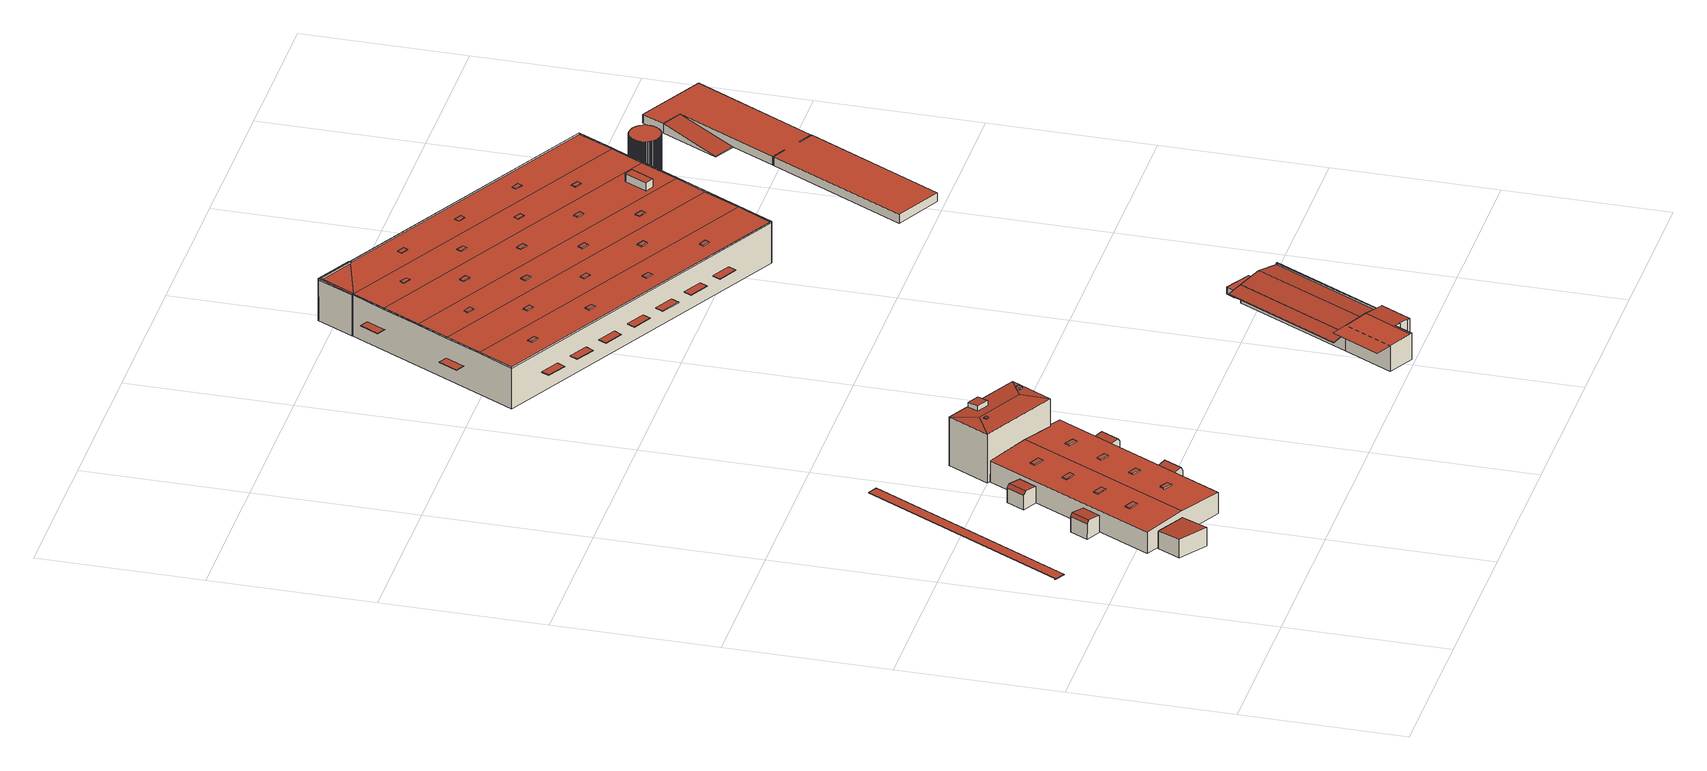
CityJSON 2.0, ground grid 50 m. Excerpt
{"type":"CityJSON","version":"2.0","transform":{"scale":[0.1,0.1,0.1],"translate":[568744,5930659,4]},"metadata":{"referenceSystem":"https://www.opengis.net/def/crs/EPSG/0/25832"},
"CityObjects":{
"building1":{"type":"Building","attributes":{"Grundfläche 2D":"227.833507","Grundhöhe NN":"10.459"},"geometry":[{"type":"Solid","lod":"3","boundaries":[[[[0,1,2,3,4,5]],[[2,1,6,7]],[[3,2,7,8]],[[4,3,8,9]],[[5,4,9,10]],[[0,5,10,11]],[[1,0,11,6]],[[10,9,8,7,6,11]]]],"semantics":{"surfaces":[{"type":"RoofSurface"},{"type":"WallSurface"},{"type":"GroundSurface"}],"values":[[0,1,1,1,1,1,1,2]]}}]},
"building2":{"type":"Building","attributes":{"Grundfläche 2D":"88.145294","Grundhöhe NN":"5.048"},"geometry":[{"type":"Solid","lod":"3","boundaries":[[[[12,13,14,15,16]],[[16,15,17,18]],[[12,16,18,19]],[[13,12,19,20]],[[15,14,13,20,17]],[[18,17,20,19]]]],"semantics":{"surfaces":[{"type":"RoofSurface"},{"type":"WallSurface"},{"type":"GroundSurface"}],"values":[[0,1,1,1,1,2]]}}]},
"building3":{"type":"Building","attributes":{"Grundfläche 2D":"32.456600","Grundhöhe NN":"5.085"},"geometry":[{"type":"Solid","lod":"3","boundaries":[[[[21,22,23,24]],[[25,22,21,26]],[[24,23,27,28]],[[26,21,24,28,29]],[[25,26,29,30]],[[27,23,22,25,30]],[[29,28,27,30]]]],"semantics":{"surfaces":[{"type":"RoofSurface"},{"type":"WallSurface"},{"type":"GroundSurface"}],"values":[[0,0,1,1,1,1,2]]}}]},
"building4":{"type":"Building","attributes":{"Grundfläche 2D":"32.051175","Grundhöhe NN":"5.166"},"geometry":[{"type":"Solid","lod":"3","boundaries":[[[[31,32,33,34]],[[35,32,31,36]],[[34,33,37,38]],[[36,31,34,38,39]],[[35,36,39,40]],[[37,33,32,35,40]],[[39,38,37,40]]]],"semantics":{"surfaces":[{"type":"RoofSurface"},{"type":"WallSurface"},{"type":"GroundSurface"}],"values":[[0,0,1,1,1,1,2]]}}]},
"building5":{"type":"Building","attributes":{"Grundfläche 2D":"1784.062534","Grundhöhe NN":"5.344"},"children":["building5-1","building5-2","building5-3","building5-4","building5-5","building5-6","building5-7","building5-8"],"geometry":[{"type":"Solid","lod":"3","boundaries":[[[[41,42,43,44]],[[43,45,46,47,48,44]],[[42,41,49,50]],[[45,43,42,50,51]],[[46,45,51,52]],[[47,46,52,53]],[[48,47,53,54]],[[49,41,44,48,54]],[[53,52,51,50,49,54]]]],"semantics":{"surfaces":[{"type":"RoofSurface"},{"type":"WallSurface"},{"type":"GroundSurface"}],"values":[[0,0,1,1,1,1,1,1,2]]}}]},
"building5-1":{"type":"BuildingInstallation","parents":["building5"],"geometry":[{"type":"MultiSurface","lod":"3","boundaries":[[[55,56,57,58]],[[58,57,59,60]],[[55,58,60,61]],[[56,55,61,62]],[[57,56,62,59]]],"semantics":{"surfaces":[{"type":"RoofSurface"},{"type":"WallSurface"}],"values":[0,1,1,1,1]}}]},
"building5-2":{"type":"BuildingInstallation","parents":["building5"],"geometry":[{"type":"MultiSurface","lod":"3","boundaries":[[[63,64,65,66]],[[66,65,67,68]],[[63,66,68,69]],[[64,63,69,70]],[[65,64,70,67]]],"semantics":{"surfaces":[{"type":"RoofSurface"},{"type":"WallSurface"}],"values":[0,1,1,1,1]}}]},
"building5-3":{"type":"BuildingInstallation","parents":["building5"],"geometry":[{"type":"MultiSurface","lod":"3","boundaries":[[[71,72,73,74]],[[74,73,75,76]],[[76,77,71,74]],[[72,71,77,78]],[[78,75,73,72]]],"semantics":{"surfaces":[{"type":"RoofSurface"},{"type":"WallSurface"}],"values":[0,1,1,1,1]}}]},
"building5-4":{"type":"BuildingInstallation","parents":["building5"],"geometry":[{"type":"MultiSurface","lod":"3","boundaries":[[[79,80,81,82]],[[82,81,83,84]],[[79,82,84,85]],[[80,79,85,86]],[[81,80,86,83]]],"semantics":{"surfaces":[{"type":"RoofSurface"},{"type":"WallSurface"}],"values":[0,1,1,1,1]}}]},
"building5-5":{"type":"BuildingInstallation","parents":["building5"],"geometry":[{"type":"MultiSurface","lod":"3","boundaries":[[[87,88,89,90]],[[90,89,91,92]],[[92,93,87,90]],[[88,87,93,94]],[[94,91,89,88]]],"semantics":{"surfaces":[{"type":"RoofSurface"},{"type":"WallSurface"}],"values":[0,1,1,1,1]}}]},
"building5-6":{"type":"BuildingInstallation","parents":["building5"],"geometry":[{"type":"MultiSurface","lod":"3","boundaries":[[[95,96,97,98]],[[98,97,99,100]],[[95,98,100,101]],[[96,95,101,102]],[[97,96,102,99]]],"semantics":{"surfaces":[{"type":"RoofSurface"},{"type":"WallSurface"}],"values":[0,1,1,1,1]}}]},
"building5-7":{"type":"BuildingInstallation","parents":["building5"],"geometry":[{"type":"MultiSurface","lod":"3","boundaries":[[[103,104,105,106]],[[106,105,107,108]],[[103,106,108,109]],[[104,103,109,110]],[[105,104,110,107]]],"semantics":{"surfaces":[{"type":"RoofSurface"},{"type":"WallSurface"}],"values":[0,1,1,1,1]}}]},
"building5-8":{"type":"BuildingInstallation","parents":["building5"],"geometry":[{"type":"MultiSurface","lod":"3","boundaries":[[[111,112,113,114]],[[115,116,112,111,117]],[[116,118,113,112]],[[119,114,113,118,120]],[[119,117,111,114]]],"semantics":{"surfaces":[{"type":"RoofSurface"},{"type":"WallSurface"}],"values":[0,1,1,1,1]}}]},
"building6":{"type":"Building","attributes":{"Grundfläche 2D":"31.800641","Grundhöhe NN":"5.202"},"geometry":[{"type":"Solid","lod":"3","boundaries":[[[[121,122,123,124]],[[125,121,124,126]],[[126,124,123,127,128]],[[125,126,128,129]],[[122,121,125,129,130]],[[123,122,130,127]],[[128,127,130,129]]]],"semantics":{"surfaces":[{"type":"RoofSurface"},{"type":"WallSurface"},{"type":"GroundSurface"}],"values":[[0,0,1,1,1,1,2]]}}]},
"building7":{"type":"Building","attributes":{"Grundfläche 2D":"32.387886","Grundhöhe NN":"5.121"},"geometry":[{"type":"Solid","lod":"3","boundaries":[[[[131,132,133,134]],[[135,131,134,136]],[[136,134,133,137,138]],[[135,136,138,139]],[[132,131,135,139,140]],[[133,132,140,137]],[[138,137,140,139]]]],"semantics":{"surfaces":[{"type":"RoofSurface"},{"type":"WallSurface"},{"type":"GroundSurface"}],"values":[[0,0,1,1,1,1,2]]}}]},
"building8":{"type":"Building","attributes":{"Grundfläche 2D":"383.014755","Grundhöhe NN":"5.464"},"children":["building8-1","building8-2"],"geometry":[{"type":"Solid","lod":"3","boundaries":[[[[141,142,143,144]],[[145,146,147]],[[148,146,145,149]],[[150,148,149,151,152]],[[146,148,150,152,151,147],[153,154,155,156]],[[155,154,144,143]],[[141,144,154,153]],[[153,156,142,141]],[[143,142,156,155]],[[145,147,157,158]],[[149,145,158,159]],[[151,149,159,160]],[[147,151,160,157]],[[159,158,157,160]]]],"semantics":{"surfaces":[{"type":"RoofSurface"},{"type":"WallSurface"},{"type":"GroundSurface"}],"values":[[0,0,0,0,0,1,1,1,1,1,1,1,1,2]]}}]},
"building8-1":{"type":"BuildingInstallation","parents":["building8"],"geometry":[{"type":"MultiSurface","lod":"3","boundaries":[[[161,162,163,164]],[[165,166,162,161]],[[166,167,163,162]],[[168,164,163,167,152]],[[165,161,164,168,150]]],"semantics":{"surfaces":[{"type":"RoofSurface"},{"type":"WallSurface"}],"values":[0,1,1,1,1]}}]},
"building8-2":{"type":"BuildingInstallation","parents":["building8"],"geometry":[{"type":"MultiSurface","lod":"3","boundaries":[[[169,170,171,172]],[[172,171,173,174]],[[169,172,174,175]],[[170,169,175,176]],[[171,170,176,173]]],"semantics":{"surfaces":[{"type":"RoofSurface"},{"type":"WallSurface"}],"values":[0,1,1,1,1]}}]},
"building9":{"type":"Building","attributes":{"Grundfläche 2D":"819.054049","Grundhöhe NN":"5.329"},"children":["building9-1"],"geometry":[{"type":"Solid","lod":"3","boundaries":[[[[177,178,179,180,181,182]],[[177,183,184,178]],[[185,186,187,188,189,190,191,192,193,194,195]],[[189,188,196,197,198,199]],[[188,187,186,200,180,179,178,184,196]],[[196,184,201,202,199]],[[190,189,199,202,203]],[[191,190,203,204]],[[192,191,204,205]],[[194,193,206,207]],[[185,195,208,209]],[[193,192,205,206]],[[195,194,207,208]],[[186,185,209,210,180,200]],[[183,177,182,181,211,212,213]],[[184,183,213,201]],[[181,180,210,211]],[[208,207,206,205,204,203,202,201,213,212,211,210,209]],[[199,198,197,196]]]],"semantics":{"surfaces":[{"type":"RoofSurface"},{"type":"WallSurface"},{"type":"GroundSurface"}],"values":[[0,0,0,0,1,1,1,1,1,1,1,1,1,1,1,1,1,2,0]]}}]},
"building9-1":{"type":"BuildingInstallation","parents":["building9"],"geometry":[{"type":"MultiSurface","lod":"3","boundaries":[[[200,214,215,216]],[[216,215,182,179]],[[200,216,179,180]],[[214,200,180,181]],[[215,214,181,182]]],"semantics":{"surfaces":[{"type":"RoofSurface"},{"type":"WallSurface"}],"values":[0,1,1,1,1]}}]},
"building10":{"type":"Building","attributes":{"Grundfläche 2D":"203.934207","Grundhöhe NN":"10.239"},"geometry":[{"type":"Solid","lod":"3","boundaries":[[[[183,217,218,184]],[[219,220,184,218]],[[220,221,183,184]],[[221,222,217,183]],[[222,219,218,217]],[[222,221,220,219]]]],"semantics":{"surfaces":[{"type":"RoofSurface"},{"type":"WallSurface"},{"type":"GroundSurface"}],"values":[[0,1,1,1,1,2]]}}]},
"building11":{"type":"Building","attributes":{"Grundfläche 2D":"27.670546","Grundhöhe NN":"5.496"},"geometry":[{"type":"Solid","lod":"3","boundaries":[[[[223,224,225,226]],[[227,228,226,225]],[[228,229,223,226]],[[229,230,224,223]],[[230,227,225,224]],[[230,229,228,227]]]],"semantics":{"surfaces":[{"type":"RoofSurface"},{"type":"WallSurface"},{"type":"GroundSurface"}],"values":[[0,1,1,1,1,2]]}}]},
"building12":{"type":"Building","attributes":{"Grundfläche 2D":"7973.754765","Grundhöhe NN":"4.632"},"children":["building12-1","building12-2","building12-3","building12-4","building12-5","building12-6","building12-7","building12-8","building12-9","building12-10","building12-11","building12-12","building12-13","building12-14","building12-15","building12-16","building12-17","building12-18","building12-19","building12-20","building12-21","building12-22","building12-23","building12-24","building12-25","building12-26","building12-27","building12-28","building12-29","building12-30","building12-31"],"geometry":[{"type":"Solid","lod":"3","boundaries":[[[[231,232,233,234,235,236,237,238,239,240,241,242,243,244,245,246,247,248,249,250,251,252,253]],[[251,239,238,252]],[[254,255,256,257]],[[258,259,260,261,262,263,264]],[[260,265,266,261]],[[265,267,268,266],[269,270,271,272]],[[273,274,268,267,275]],[[273,275,276,277,278]],[[278,279,280]],[[278,280,273]],[[281,282,258,264,283]],[[284,285,241,240,239,286,287,288,289,290]],[[285,291,242,241]],[[291,292,243,242]],[[292,293,244,243]],[[293,294,245,244]],[[294,295,246,245]],[[295,296,247,246]],[[296,297,248,247]],[[248,297,298,299,249]],[[299,300,250,249]],[[301,251,250,300,302,303,304,305]],[[274,253,268]],[[263,266,253,252,264]],[[253,266,268]],[[252,283,264]],[[263,262,266]],[[262,261,266]],[[231,253,274,273]],[[273,280,279,233,232,231]],[[234,233,279,278]],[[278,277,235,234]],[[236,235,277,276]],[[265,260,237,236,276,275]],[[275,267,265]],[[260,259,237]],[[282,238,237]],[[282,237,258]],[[282,281,238]],[[237,259,258]],[[301,286,239,251]],[[281,283,252,238]],[[257,256,271,270]],[[254,257,270,269]],[[255,254,269,272]],[[256,255,272,271]],[[306,307,285,284,290,289,288,287,286,308]],[[291,285,307,309]],[[292,291,309,310]],[[293,292,310,311]],[[294,293,311,312]],[[295,294,312,313]],[[296,295,313,314]],[[297,296,314,315]],[[299,298,297,315,316]],[[300,299,316,317]],[[301,305,304,303,302,300,317,318]],[[286,301,318,308]],[[314,313,312,311,310,309,307,306,308,318,317,316,315]]]],"semantics":{"surfaces":[{"type":"RoofSurface"},{"type":"WallSurface"},{"type":"GroundSurface"}],"values":[[0,0,0,0,0,0,0,0,0,0,0,1,1,1,1,1,1,1,1,1,1,1,1,1,1,1,1,1,1,1,1,1,1,1,1,1,1,1,1,1,1,1,1,1,1,1,1,1,1,1,1,1,1,1,1,1,1,1,2]]}}]},
"building12-1":{"type":"BuildingInstallation","parents":["building12"],"geometry":[{"type":"MultiSurface","lod":"3","boundaries":[[[319,320,321,322]],[[322,321,323,324]],[[319,322,324,325]],[[320,319,325,326]],[[321,320,326,323]]],"semantics":{"surfaces":[{"type":"RoofSurface"},{"type":"WallSurface"}],"values":[0,1,1,1,1]}}]},
"building12-2":{"type":"BuildingInstallation","parents":["building12"],"geometry":[{"type":"MultiSurface","lod":"3","boundaries":[[[327,328,329,330]],[[330,329,331,332]],[[327,330,332,333]],[[328,327,333,334]],[[329,328,334,331]]],"semantics":{"surfaces":[{"type":"RoofSurface"},{"type":"WallSurface"}],"values":[0,1,1,1,1]}}]},
"building12-3":{"type":"BuildingInstallation","parents":["building12"],"geometry":[{"type":"MultiSurface","lod":"3","boundaries":[[[335,336,337,338]],[[338,337,339,340]],[[335,338,340,341]],[[336,335,341,342]],[[337,336,342,339]]],"semantics":{"surfaces":[{"type":"RoofSurface"},{"type":"WallSurface"}],"values":[0,1,1,1,1]}}]},
"building12-4":{"type":"BuildingInstallation","parents":["building12"],"geometry":[{"type":"MultiSurface","lod":"3","boundaries":[[[343,344,345,346]],[[346,345,347,348]],[[343,346,348,349]],[[344,343,349,350]],[[345,344,350,347]]],"semantics":{"surfaces":[{"type":"RoofSurface"},{"type":"WallSurface"}],"values":[0,1,1,1,1]}}]},
"building12-5":{"type":"BuildingInstallation","parents":["building12"],"geometry":[{"type":"MultiSurface","lod":"3","boundaries":[[[351,352,353,354]],[[355,356,354,353]],[[351,354,356,357]],[[352,351,357,358]],[[358,355,353,352]]],"semantics":{"surfaces":[{"type":"RoofSurface"},{"type":"WallSurface"}],"values":[0,1,1,1,1]}}]},
"building12-6":{"type":"BuildingInstallation","parents":["building12"],"geometry":[{"type":"MultiSurface","lod":"3","boundaries":[[[359,360,361,362]],[[362,361,363,364]],[[359,362,364,365]],[[360,359,365,366]],[[361,360,366,363]]],"semantics":{"surfaces":[{"type":"RoofSurface"},{"type":"WallSurface"}],"values":[0,1,1,1,1]}}]},
"building12-7":{"type":"BuildingInstallation","parents":["building12"],"geometry":[{"type":"MultiSurface","lod":"3","boundaries":[[[367,368,369,370]],[[371,372,370,369]],[[367,370,372,373]],[[373,374,368,367]],[[369,368,374,371]]],"semantics":{"surfaces":[{"type":"RoofSurface"},{"type":"WallSurface"}],"values":[0,1,1,1,1]}}]},
"building12-8":{"type":"BuildingInstallation","parents":["building12"],"geometry":[{"type":"MultiSurface","lod":"3","boundaries":[[[375,376,377,378]],[[378,377,379,380]],[[375,378,380,381]],[[376,375,381,382]],[[377,376,382,379]]],"semantics":{"surfaces":[{"type":"RoofSurface"},{"type":"WallSurface"}],"values":[0,1,1,1,1]}}]},
"building12-9":{"type":"BuildingInstallation","parents":["building12"],"geometry":[{"type":"MultiSurface","lod":"3","boundaries":[[[383,384,385,386]],[[387,388,386,385]],[[383,386,388,389]],[[384,383,389,390]],[[385,384,390,387]]],"semantics":{"surfaces":[{"type":"RoofSurface"},{"type":"WallSurface"}],"values":[0,1,1,1,1]}}]},
"building12-10":{"type":"BuildingInstallation","parents":["building12"],"geometry":[{"type":"MultiSurface","lod":"3","boundaries":[[[391,392,393,394]],[[394,393,395,396]],[[391,394,396,397]],[[392,391,397,398]],[[393,392,398,395]]],"semantics":{"surfaces":[{"type":"RoofSurface"},{"type":"WallSurface"}],"values":[0,1,1,1,1]}}]},
"building12-11":{"type":"BuildingInstallation","parents":["building12"],"geometry":[{"type":"MultiSurface","lod":"3","boundaries":[[[399,400,401,402]],[[402,401,403,404]],[[399,402,404,405]],[[400,399,405,406]],[[401,400,406,403]]],"semantics":{"surfaces":[{"type":"RoofSurface"},{"type":"WallSurface"}],"values":[0,1,1,1,1]}}]},
"building12-12":{"type":"BuildingInstallation","parents":["building12"],"geometry":[{"type":"MultiSurface","lod":"3","boundaries":[[[407,408,409,410]],[[410,409,411,412]],[[407,410,412,413]],[[408,407,413,414]],[[409,408,414,411]]],"semantics":{"surfaces":[{"type":"RoofSurface"},{"type":"WallSurface"}],"values":[0,1,1,1,1]}}]},
"building12-13":{"type":"BuildingInstallation","parents":["building12"],"geometry":[{"type":"MultiSurface","lod":"3","boundaries":[[[415,416,417,418]],[[418,417,419,420]],[[415,418,420,421]],[[416,415,421,422]],[[417,416,422,419]]],"semantics":{"surfaces":[{"type":"RoofSurface"},{"type":"WallSurface"}],"values":[0,1,1,1,1]}}]},
"building12-14":{"type":"BuildingInstallation","parents":["building12"],"geometry":[{"type":"MultiSurface","lod":"3","boundaries":[[[423,424,425,426]],[[426,425,427,428]],[[423,426,428,429]],[[424,423,429,430]],[[425,424,430,427]]],"semantics":{"surfaces":[{"type":"RoofSurface"},{"type":"WallSurface"}],"values":[0,1,1,1,1]}}]},
"building12-15":{"type":"BuildingInstallation","parents":["building12"],"geometry":[{"type":"MultiSurface","lod":"3","boundaries":[[[431,432,433,434]],[[434,433,435,436]],[[431,434,436,437]],[[432,431,437,438]],[[433,432,438,435]]],"semantics":{"surfaces":[{"type":"RoofSurface"},{"type":"WallSurface"}],"values":[0,1,1,1,1]}}]},
"building12-16":{"type":"BuildingInstallation","parents":["building12"],"geometry":[{"type":"MultiSurface","lod":"3","boundaries":[[[439,440,441,442]],[[442,441,443,444]],[[444,445,439,442]],[[445,446,440,439]],[[441,440,446,443]]],"semantics":{"surfaces":[{"type":"RoofSurface"},{"type":"WallSurface"}],"values":[0,1,1,1,1]}}]},
"building12-17":{"type":"BuildingInstallation","parents":["building12"],"geometry":[{"type":"MultiSurface","lod":"3","boundaries":[[[447,448,449,450]],[[450,449,451,452]],[[447,450,452,453]],[[448,447,453,454]],[[449,448,454,451]]],"semantics":{"surfaces":[{"type":"RoofSurface"},{"type":"WallSurface"}],"values":[0,1,1,1,1]}}]},
"building12-18":{"type":"BuildingInstallation","parents":["building12"],"geometry":[{"type":"MultiSurface","lod":"3","boundaries":[[[455,456,457,458]],[[458,457,459,460]],[[455,458,460,461]],[[456,455,461,462]],[[457,456,462,459]]],"semantics":{"surfaces":[{"type":"RoofSurface"},{"type":"WallSurface"}],"values":[0,1,1,1,1]}}]},
"building12-19":{"type":"BuildingInstallation","parents":["building12"],"geometry":[{"type":"MultiSurface","lod":"3","boundaries":[[[463,464,465,466]],[[466,465,467,468]],[[463,466,468,469]],[[464,463,469,470]],[[465,464,470,467]]],"semantics":{"surfaces":[{"type":"RoofSurface"},{"type":"WallSurface"}],"values":[0,1,1,1,1]}}]},
"building12-20":{"type":"BuildingInstallation","parents":["building12"],"geometry":[{"type":"MultiSurface","lod":"3","boundaries":[[[471,472,473,474]],[[474,473,475,476]],[[471,474,476,477]],[[472,471,477,478]],[[473,472,478,475]]],"semantics":{"surfaces":[{"type":"RoofSurface"},{"type":"WallSurface"}],"values":[0,1,1,1,1]}}]},
"building12-21":{"type":"BuildingInstallation","parents":["building12"],"geometry":[{"type":"MultiSurface","lod":"3","boundaries":[[[479,480,481,482]],[[482,481,483,484]],[[479,482,484,485]],[[480,479,485,486]],[[481,480,486,483]]],"semantics":{"surfaces":[{"type":"RoofSurface"},{"type":"WallSurface"}],"values":[0,1,1,1,1]}}]},
"building12-22":{"type":"BuildingInstallation","parents":["building12"],"geometry":[{"type":"MultiSurface","lod":"3","boundaries":[[[487,488,489,490]],[[491,492,490,489]],[[492,493,487,490]],[[493,494,488,487]],[[494,491,489,488]],[[494,493,492,491]]],"semantics":{"surfaces":[{"type":"RoofSurface"},{"type":"WallSurface"},{"type":"OuterCeilingSurface"}],"values":[0,1,1,1,1,2]}}]},
"building12-23":{"type":"BuildingInstallation","parents":["building12"],"geometry":[{"type":"MultiSurface","lod":"3","boundaries":[[[495,496,497,498]],[[495,498,499,500]],[[496,495,500,501]],[[497,496,501,502]],[[497,502,499,498]],[[501,500,499,502]]],"semantics":{"surfaces":[{"type":"RoofSurface"},{"type":"WallSurface"},{"type":"OuterCeilingSurface"}],"values":[0,1,1,1,1,2]}}]},
"building12-24":{"type":"BuildingInstallation","parents":["building12"],"geometry":[{"type":"MultiSurface","lod":"3","boundaries":[[[503,504,505,506]],[[506,505,507,508]],[[503,506,508,509]],[[504,503,509,510]],[[504,510,507,505]],[[507,510,509,508]]],"semantics":{"surfaces":[{"type":"RoofSurface"},{"type":"WallSurface"},{"type":"OuterCeilingSurface"}],"values":[0,1,1,1,1,2]}}]},
"building12-25":{"type":"BuildingInstallation","parents":["building12"],"geometry":[{"type":"MultiSurface","lod":"3","boundaries":[[[511,512,513,514]],[[515,516,514,513]],[[516,517,511,514]],[[517,518,512,511]],[[518,515,513,512]],[[518,517,516,515]]],"semantics":{"surfaces":[{"type":"RoofSurface"},{"type":"WallSurface"},{"type":"OuterCeilingSurface"}],"values":[0,1,1,1,1,2]}}]},
"building12-26":{"type":"BuildingInstallation","parents":["building12"],"geometry":[{"type":"MultiSurface","lod":"3","boundaries":[[[519,520,521,522]],[[523,524,521,520]],[[524,525,522,521]],[[525,526,519,522]],[[526,523,520,519]],[[523,526,525,524]]],"semantics":{"surfaces":[{"type":"RoofSurface"},{"type":"WallSurface"},{"type":"OuterCeilingSurface"}],"values":[0,1,1,1,1,2]}}]},
"building12-27":{"type":"BuildingInstallation","parents":["building12"],"geometry":[{"type":"MultiSurface","lod":"3","boundaries":[[[527,528,529,530]],[[531,532,530,529]],[[532,533,527,530]],[[533,534,528,527]],[[534,531,529,528]],[[534,533,532,531]]],"semantics":{"surfaces":[{"type":"RoofSurface"},{"type":"WallSurface"},{"type":"OuterCeilingSurface"}],"values":[0,1,1,1,1,2]}}]},
"building12-28":{"type":"BuildingInstallation","parents":["building12"],"geometry":[{"type":"MultiSurface","lod":"3","boundaries":[[[535,536,537,538]],[[538,537,539,540]],[[535,538,540,541]],[[536,535,541,542]],[[537,536,542,539]],[[542,541,540,539]]],"semantics":{"surfaces":[{"type":"RoofSurface"},{"type":"WallSurface"},{"type":"OuterCeilingSurface"}],"values":[0,1,1,1,1,2]}}]},
"building12-29":{"type":"BuildingInstallation","parents":["building12"],"geometry":[{"type":"MultiSurface","lod":"3","boundaries":[[[543,544,545,546]],[[545,547,548,546]],[[543,546,548,549]],[[544,543,549,550]],[[545,544,550,547]],[[548,547,550,549]]],"semantics":{"surfaces":[{"type":"RoofSurface"},{"type":"WallSurface"},{"type":"OuterCeilingSurface"}],"values":[0,1,1,1,1,2]}}]},
"building12-30":{"type":"BuildingInstallation","parents":["building12"],"geometry":[{"type":"MultiSurface","lod":"3","boundaries":[[[551,552,553,554]],[[555,556,554,553]],[[556,557,551,554]],[[557,558,552,551]],[[558,555,553,552]],[[558,557,556,555]]],"semantics":{"surfaces":[{"type":"RoofSurface"},{"type":"WallSurface"},{"type":"OuterCeilingSurface"}],"values":[0,1,1,1,1,2]}}]},
"building12-31":{"type":"BuildingInstallation","parents":["building12"],"geometry":[{"type":"MultiSurface","lod":"3","boundaries":[[[559,560,561,562]],[[559,563,564,560]],[[561,560,564,565]],[[562,561,565,566]],[[559,562,566,563]],[[564,563,566,565]]],"semantics":{"surfaces":[{"type":"RoofSurface"},{"type":"WallSurface"},{"type":"OuterCeilingSurface"}],"values":[0,1,1,1,1,2]}}]},
"building13":{"type":"Building","attributes":{"Grundfläche 2D":"20.726667","Grundhöhe NN":"4.975"},"geometry":[{"type":"Solid","lod":"3","boundaries":[[[[567,568,569,570]],[[571,572,570,569]],[[572,573,567,570]],[[573,574,568,567]],[[574,571,569,568]],[[574,573,572,571]]]],"semantics":{"surfaces":[{"type":"RoofSurface"},{"type":"WallSurface"},{"type":"GroundSurface"}],"values":[[0,1,1,1,1,2]]}}]},
"building14":{"type":"Building","attributes":{"Grundfläche 2D":"57.538680","Grundhöhe NN":"4.730"},"children":["building14-1"],"geometry":[{"type":"Solid","lod":"3","boundaries":[[[[575,576,577,578,579,580,581]],[[582,583,580,579]],[[583,584,581,580]],[[584,585,575,581]],[[577,586,587,582,579,578]],[[585,588,576,575]],[[588,586,577,576]],[[587,586,588,585,584,583,582]]]],"semantics":{"surfaces":[{"type":"RoofSurface"},{"type":"WallSurface"},{"type":"GroundSurface"}],"values":[[0,1,1,1,1,1,1,2]]}}]},
"building14-1":{"type":"BuildingInstallation","parents":["building14"],"geometry":[{"type":"MultiSurface","lod":"3","boundaries":[[[589,590,591,592,593,594,595,596,597]],[[579,580,593,592]],[[580,581,594,593]],[[581,575,595,594]],[[575,576,596,595]],[[576,577,597,596]],[[577,598,589,597]],[[590,589,598,599]],[[599,578,591,590]],[[578,579,592,591]]],"semantics":{"surfaces":[{"type":"RoofSurface"},{"type":"WallSurface"}],"values":[0,1,1,1,1,1,1,1,1,1]}}]},
"building15":{"type":"Building","attributes":{"Grundfläche 2D":"68.141009","Grundhöhe NN":"5.464"},"geometry":[{"type":"Solid","lod":"3","boundaries":[[[[600,601,602,603,604,605,606,607,608,609,610,611,612,613,614,615,616,617,618,619,620,621,622,623,624,625,626,627,628,629,630,631,632,633,634,635,636,637,638,639,640,641,642,643,644,645,646,647,648,649,650,651,652,653,654,655,656,657,658,659,660,661,662,663,664,665,666,667,668,669,670,671,672,673,674,675,676,677,678,679,680,681,682,683,684,685,686,687,688,689,690,691,692,693,694,695,696,697,698,699]],[[700,701,605,604]],[[701,702,606,605]],[[703,700,604,603]],[[704,705,695,694]],[[705,706,696,695]],[[706,707,697,696]],[[707,708,698,697]],[[708,709,699,698]],[[709,710,600,699]],[[710,711,601,600]],[[711,712,602,601]],[[712,703,603,602]],[[702,713,607,606]],[[713,714,608,607]],[[714,715,609,608]],[[715,716,610,609]],[[716,717,611,610]],[[717,718,612,611]],[[718,719,613,612]],[[719,720,614,613]],[[720,721,615,614]],[[721,722,616,615]],[[722,723,617,616]],[[723,724,618,617]],[[724,725,619,618]],[[725,726,620,619]],[[726,727,621,620]],[[727,728,622,621]],[[728,729,623,622]],[[729,730,624,623]],[[730,731,625,624]],[[731,732,626,625]],[[732,733,627,626]],[[733,734,628,627]],[[734,735,629,628]],[[735,736,630,629]],[[736,737,631,630]],[[737,738,632,631]],[[738,739,633,632]],[[739,740,634,633]],[[740,741,635,634]],[[741,742,636,635]],[[742,743,637,636]],[[743,744,638,637]],[[744,745,639,638]],[[745,746,640,639]],[[746,747,641,640]],[[747,748,642,641]],[[748,749,643,642]],[[749,750,644,643]],[[750,751,645,644]],[[751,752,646,645]],[[752,753,647,646]],[[753,754,648,647]],[[754,755,649,648]],[[755,756,650,649]],[[756,757,651,650]],[[757,758,652,651]],[[758,759,653,652]],[[759,760,654,653]],[[760,761,655,654]],[[761,762,656,655]],[[762,763,657,656]],[[763,764,658,657]],[[764,765,659,658]],[[765,766,660,659]],[[766,767,661,660]],[[767,768,662,661]],[[768,769,663,662]],[[769,770,664,663]],[[770,771,665,664]],[[771,772,666,665]],[[772,773,667,666]],[[773,774,668,667]],[[774,775,669,668]],[[775,776,670,669]],[[776,777,671,670]],[[777,778,672,671]],[[778,779,673,672]],[[779,780,674,673]],[[780,781,675,674]],[[781,782,676,675]],[[782,783,677,676]],[[783,784,678,677]],[[784,785,679,678]],[[785,786,680,679]],[[786,787,681,680]],[[787,788,682,681]],[[788,789,683,682]],[[789,790,684,683]],[[790,791,685,684]],[[791,792,686,685]],[[792,793,687,686]],[[793,794,688,687]],[[794,795,689,688]],[[795,796,690,689]],[[796,797,691,690]],[[797,798,692,691]],[[798,799,693,692]],[[799,704,694,693]],[[707,706,705,704,799,798,797,796,795,794,793,792,791,790,789,788,787,786,785,784,783,782,781,780,779,778,777,776,775,774,773,772,771,770,769,768,767,766,765,764,763,762,761,760,759,758,757,756,755,754,753,752,751,750,749,748,747,746,745,744,743,742,741,740,739,738,737,736,735,734,733,732,731,730,729,728,727,726,725,724,723,722,721,720,719,718,717,716,715,714,713,702,701,700,703,712,711,710,709,708]]]],"semantics":{"surfaces":[{"type":"RoofSurface"},{"type":"WallSurface"},{"type":"GroundSurface"}],"values":[[0,1,1,1,1,1,1,1,1,1,1,1,1,1,1,1,1,1,1,1,1,1,1,1,1,1,1,1,1,1,1,1,1,1,1,1,1,1,1,1,1,1,1,1,1,1,1,1,1,1,1,1,1,1,1,1,1,1,1,1,1,1,1,1,1,1,1,1,1,1,1,1,1,1,1,1,1,1,1,1,1,1,1,1,1,1,1,1,1,1,1,1,1,1,1,1,1,1,1,1,1,2]]}}]},
"building16":{"type":"Building","attributes":{"Grundfläche 2D":"1511.973880","Grundhöhe NN":"5.464"},"geometry":[{"type":"Solid","lod":"3","boundaries":[[[[800,801,802,803,804,805,806,807,808,809,810,811,812,813]],[[806,805,814,815]],[[807,806,815,816]],[[808,807,816,817]],[[809,808,817,818]],[[810,809,818,819]],[[811,810,819,820]],[[812,811,820,821]],[[813,812,821,822]],[[800,813,822,823]],[[801,800,823,824]],[[802,801,824,825]],[[803,802,825,826]],[[804,803,826,827]],[[805,804,827,814]],[[816,815,814,827,826,825,824,823,822,821,820,819,818,817]]]],"semantics":{"surfaces":[{"type":"RoofSurface"},{"type":"WallSurface"},{"type":"GroundSurface"}],"values":[[0,1,1,1,1,1,1,1,1,1,1,1,1,1,1,2]]}}]},
"building17":{"type":"Building","attributes":{"Grundfläche 2D":"144.551460","Grundhöhe NN":"5.429"},"geometry":[{"type":"Solid","lod":"3","boundaries":[[[[828,813,812,829]],[[830,831,829,812]],[[831,832,828,829]],[[832,833,813,828]],[[833,830,812,813]],[[833,832,831,830]]]],"semantics":{"surfaces":[{"type":"RoofSurface"},{"type":"WallSurface"},{"type":"GroundSurface"}],"values":[[0,1,1,1,1,2]]}}]}
},
"vertices":[
[366,1271,67],[338,1286,67],[7,658,67],[4,659,67],[3,657,67],[34,640,67],[338,1286,65],[7,658,65],[4,659,65],[3,657,65],[34,640,65],[366,1271,65],
[381,314,70],[424,396,66],[422,397,66],[334,443,66],[296,372,70],[334,443,10],[296,372,10],[381,314,10],[424,396,10],
[365,701,72],[336,646,72],[376,625,67],[405,680,67],[330,649,62],[358,704,62],[376,625,11],[405,680,11],[358,704,11],[330,649,11],
[477,913,71],[448,858,71],[487,838,66],[516,893,66],[441,862,60],[470,917,60],[487,838,12],[516,893,12],[470,917,12],[441,862,12],
[568,992,82],[292,465,82],[422,397,88],[698,924,88],[557,326,82],[836,858,82],[795,880,84],[792,874,84],[568,992,13],[292,465,13],[557,326,13],[836,858,13],[795,880,13],[792,874,13],
[403,544,88],[430,529,89],[438,544,89],[410,558,88],[438,544,86],[410,558,84],[403,544,84],[430,529,86],
[514,756,88],[542,742,89],[549,756,89],[522,771,88],[549,756,86],[522,771,85],[514,756,85],[542,742,86],
[732,794,88],[705,809,89],[698,795,89],[725,781,88],[698,795,85],[725,781,84],[732,794,84],[705,809,85],
[569,862,88],[597,847,89],[605,862,89],[577,877,88],[605,862,86],[577,877,85],[569,862,85],[597,847,86],
[677,688,88],[650,702,89],[642,689,89],[670,674,88],[642,689,85],[670,674,84],[677,688,84],[650,702,85],
[621,582,88],[594,596,89],[587,582,89],[614,568,88],[587,582,85],[614,568,84],[621,582,84],[594,596,85],
[566,476,88],[539,490,89],[531,477,89],[558,462,88],[531,477,85],[558,462,84],[566,476,84],[539,490,85],
[494,650,89],[466,664,88],[458,650,88],[486,635,89],[485,654,85],[466,664,84],[494,650,86],[458,650,84],[486,635,86],[481,638,86],
[708,520,73],[669,540,64],[641,485,64],[680,465,73],[715,517,61],[686,462,61],[641,485,12],[686,462,12],[715,517,12],[669,540,12],
[821,732,71],[781,753,66],[752,698,66],[792,677,71],[827,729,62],[798,674,62],[752,698,11],[798,674,11],[827,729,11],[781,753,11],
[708,1035,192],[725,1068,190],[689,1087,190],[672,1054,192],[556,998,174],[634,1040,179],[623,1125,174],[785,961,179],[792,874,174],[819,980,177],[859,1001,174],[822,981,177],[708,1035,177],[672,1054,177],[689,1087,174],[725,1068,174],[623,1125,15],[556,998,15],[792,874,15],[859,1001,15],
[814,968,182],[823,964,182],[830,977,182],[820,982,182],[814,968,177],[823,964,176],[830,977,176],[820,982,177],
[643,1023,181],[634,1027,181],[629,1018,181],[638,1014,181],[629,1018,178],[638,1014,178],[643,1023,178],[634,1027,178],
[1770,519,86],[1585,166,86],[1650,131,73],[1652,131,73],[1838,483,73],[1836,484,73],[1704,554,73],[1518,201,73],[1602,36,96],[1652,131,96],[1650,131,96],[1593,162,100],[1513,13,100],[1519,10,100],[1547,64,100],[1565,54,98],[1567,58,98],[1596,43,96],[1594,40,96],[1518,201,97],[1471,226,95],[1392,77,95],[1439,52,97],[1652,131,79],[1518,201,13],[1439,52,13],[1519,10,13],[1547,64,13],[1565,54,13],[1567,58,13],[1596,43,13],[1594,40,13],[1602,36,13],[1652,131,13],[1838,483,13],[1836,484,13],[1704,554,13],
[1838,483,79],[1836,484,79],[1650,131,79],
[1659,578,64],[1473,225,64],[1473,225,62],[1518,201,71],[1704,554,71],[1659,578,62],
[1816,560,38],[1738,603,38],[1723,576,38],[1801,533,38],[1723,576,15],[1801,533,15],[1816,560,15],[1738,603,15],
[921,2933,143],[921,2934,143],[978,3042,143],[1087,2985,143],[1088,2987,143],[1940,2538,143],[1713,2107,143],[1600,1893,143],[1601,1892,143],[1840,2346,143],[1841,2348,143],[1882,2426,143],[1882,2427,143],[1941,2539,143],[1089,2988,143],[1090,2990,143],[1089,2990,143],[976,3050,143],[916,2936,143],[918,2935,143],[636,2400,143],[637,2401,143],[919,2934,143],[1742,2334,167],[1717,2347,167],[1680,2277,167],[1705,2264,167],[1658,2003,141],[1713,2107,139],[1717,2115,139],[754,2622,139],[727,2570,140],[725,2566,140],[695,2510,141],[1767,2210,141],[804,2717,141],[1829,2327,139],[866,2835,139],[1742,2334,140],[1705,2264,141],[1680,2277,141],[1717,2347,140],[921,2933,141],[919,2934,141],[1881,2427,141],[1940,2538,139],[1088,2987,139],[1087,2985,139],[978,3042,139],[921,2934,141],[1600,1893,139],[1658,2002,141],[637,2401,139],[1840,2346,140],[1841,2348,140],[1601,1892,139],[1659,2002,141],[1718,2114,139],[1768,2210,141],[1830,2327,139],[1882,2426,141],[1882,2427,141],[1941,2539,139],[1089,2988,139],[1090,2990,139],[1089,2990,139],[976,3050,139],[973,3045,139],[916,2936,141],[918,2935,141],[636,2400,139],[865,2835,139],[803,2718,141],[753,2623,139],[694,2510,141],[1840,2346,6],[1841,2348,6],[1601,1892,6],[1882,2426,6],[1882,2427,6],[1941,2539,6],[1089,2988,6],[1090,2990,6],[1089,2990,6],[976,3050,6],[916,2936,6],[918,2935,6],[636,2400,6],
[1680,2477,142],[1658,2489,142],[1651,2475,142],[1673,2464,142],[1651,2475,140],[1673,2464,140],[1680,2477,140],[1658,2489,140],
[1307,2541,143],[1285,2552,143],[1278,2539,143],[1300,2527,143],[1278,2539,140],[1300,2527,140],[1307,2541,140],[1285,2552,140],
[1095,2653,143],[1073,2664,143],[1066,2651,143],[1088,2639,143],[1066,2651,140],[1088,2639,140],[1095,2653,140],[1073,2664,140],
[982,2438,143],[960,2450,143],[953,2437,143],[975,2425,143],[953,2437,140],[975,2425,140],[982,2438,140],[960,2450,140],
[1468,2589,142],[1446,2601,142],[1439,2587,142],[1461,2576,142],[1439,2587,140],[1461,2576,140],[1468,2589,140],[1446,2601,140],
[1204,2860,142],[1182,2872,142],[1175,2858,142],[1197,2847,142],[1175,2858,140],[1197,2847,140],[1204,2860,140],[1182,2872,140],
[1044,2812,142],[1022,2824,142],[1014,2811,142],[1037,2799,142],[1014,2811,140],[1037,2799,140],[1044,2812,140],[1022,2824,140],
[1628,2637,142],[1606,2648,142],[1599,2635,142],[1621,2623,142],[1599,2635,140],[1621,2623,140],[1628,2637,140],[1606,2648,140],
[817,2382,143],[794,2394,143],[787,2380,143],[810,2369,143],[787,2380,140],[810,2369,140],[817,2382,140],[794,2394,140],
[1416,2748,142],[1394,2760,142],[1387,2746,142],[1409,2735,142],[1387,2746,140],[1409,2735,140],[1416,2748,140],[1394,2760,140],
[1519,2429,143],[1497,2441,143],[1490,2427,143],[1512,2416,143],[1490,2427,140],[1512,2416,140],[1519,2429,140],[1497,2441,140],
[1195,2327,143],[1172,2338,143],[1165,2325,143],[1187,2313,143],[1165,2325,140],[1187,2313,140],[1195,2327,140],[1172,2338,140],
[1567,2262,143],[1545,2274,143],[1538,2260,143],[1560,2249,143],[1538,2260,140],[1560,2249,140],[1567,2262,140],[1545,2274,140],
[1453,2047,143],[1431,2058,143],[1424,2045,143],[1446,2033,143],[1424,2045,140],[1446,2033,140],[1453,2047,140],[1431,2058,140],
[1142,2486,143],[1120,2498,143],[1113,2484,143],[1135,2473,143],[1113,2484,140],[1135,2473,140],[1142,2486,140],[1120,2498,140],
[1355,2374,143],[1333,2386,143],[1326,2372,143],[1348,2361,143],[1326,2372,140],[1348,2361,140],[1355,2374,140],[1333,2386,140],
[1255,2701,142],[1233,2713,142],[1226,2699,142],[1248,2688,142],[1226,2699,140],[1248,2688,140],[1255,2701,140],[1233,2713,140],
[1241,2158,143],[1219,2170,143],[1212,2157,143],[1234,2145,143],[1212,2157,140],[1234,2145,140],[1241,2158,140],[1219,2170,140],
[931,2598,143],[908,2609,143],[901,2596,143],[923,2584,143],[901,2596,140],[923,2584,140],[931,2598,140],[908,2609,140],
[1407,2215,143],[1384,2227,143],[1377,2213,143],[1400,2202,143],[1377,2213,140],[1400,2202,140],[1407,2215,140],[1384,2227,140],
[1029,2270,143],[1007,2282,143],[1000,2268,143],[1022,2257,143],[1000,2268,140],[1022,2257,140],[1029,2270,140],[1007,2282,140],
[789,2286,75],[803,2312,75],[744,2343,75],[731,2317,75],[744,2343,73],[731,2317,73],[789,2286,73],[803,2312,73],
[1740,2093,67],[1818,2240,67],[1791,2254,67],[1714,2107,67],[1714,2107,65],[1740,2093,65],[1818,2240,65],[1791,2254,65],
[1426,1951,75],[1439,1977,75],[1381,2008,75],[1367,1982,75],[1381,2008,73],[1367,1982,73],[1426,1951,73],[1439,1977,73],
[1001,2175,75],[1015,2201,75],[957,2231,75],[943,2205,75],[957,2231,73],[943,2205,73],[1001,2175,73],[1015,2201,73],
[895,2230,75],[909,2256,75],[851,2287,75],[837,2261,75],[909,2256,73],[851,2287,73],[837,2261,73],[895,2230,73],
[1320,2007,75],[1333,2033,75],[1275,2064,75],[1261,2038,75],[1275,2064,73],[1261,2038,73],[1320,2007,73],[1333,2033,73],
[1108,2119,75],[1121,2145,75],[1063,2175,75],[1049,2149,75],[1063,2175,73],[1049,2149,73],[1108,2119,73],[1121,2145,73],
[725,2634,75],[695,2576,75],[721,2562,75],[752,2620,75],[721,2562,73],[752,2620,73],[725,2634,73],[695,2576,73],
[1213,2063,75],[1227,2089,75],[1169,2120,75],[1155,2094,75],[1169,2120,73],[1155,2094,73],[1213,2063,73],[1227,2089,73],
[861,2827,75],[892,2885,75],[865,2899,75],[835,2841,75],[861,2827,73],[892,2885,73],[865,2899,73],[835,2841,73],
[1760,2010,43],[1707,2034,43],[1692,2002,44],[1745,1978,44],[1692,2002,10],[1745,1978,10],[1760,2010,10],[1707,2034,10],
[1883,2428,50],[1882,2427,50],[1882,2426,50],[1841,2348,50],[1840,2346,50],[1895,2317,50],[1938,2399,50],[1840,2346,7],[1895,2317,7],[1938,2399,7],[1883,2428,7],[1882,2426,7],[1841,2348,7],[1882,2427,7],
[1935,2398,56],[1894,2319,56],[1841,2348,56],[1840,2346,56],[1895,2317,56],[1938,2399,56],[1883,2428,56],[1882,2427,56],[1882,2426,56],[1935,2398,50],[1894,2319,50],
[1984,2405,143],[1981,2405,143],[1978,2404,143],[1975,2404,143],[1973,2403,143],[1970,2402,143],[1967,2401,143],[1964,2400,143],[1962,2399,143],[1959,2398,143],[1957,2396,143],[1954,2394,143],[1952,2392,143],[1950,2390,143],[1948,2388,143],[1946,2386,143],[1945,2383,143],[1943,2381,143],[1942,2378,143],[1941,2376,143],[1940,2373,143],[1939,2370,143],[1938,2367,143],[1938,2364,143],[1937,2361,143],[1937,2358,143],[1937,2356,143],[1937,2353,143],[1938,2350,143],[1938,2347,143],[1939,2344,143],[1940,2341,143],[1941,2339,143],[1943,2336,143],[1944,2333,143],[1946,2331,143],[1948,2329,143],[1949,2326,143],[1951,2324,143],[1954,2322,143],[1956,2321,143],[1958,2319,143],[1961,2317,143],[1963,2316,143],[1966,2315,143],[1969,2314,143],[1972,2313,143],[1975,2312,143],[1977,2312,143],[1980,2312,143],[1983,2311,143],[1986,2311,143],[1989,2312,143],[1992,2312,143],[1995,2313,143],[1998,2314,143],[2000,2315,143],[2003,2316,143],[2006,2317,143],[2008,2318,143],[2011,2320,143],[2013,2322,143],[2015,2324,143],[2017,2326,143],[2019,2328,143],[2021,2330,143],[2023,2333,143],[2024,2335,143],[2026,2338,143],[2027,2340,143],[2028,2343,143],[2029,2346,143],[2029,2349,143],[2030,2352,143],[2030,2355,143],[2030,2358,143],[2030,2360,143],[2030,2363,143],[2030,2366,143],[2029,2369,143],[2028,2372,143],[2027,2375,143],[2026,2377,143],[2025,2380,143],[2023,2383,143],[2022,2385,143],[2020,2387,143],[2018,2390,143],[2016,2392,143],[2014,2394,143],[2011,2395,143],[2009,2397,143],[2007,2399,143],[2004,2400,143],[2001,2401,143],[1999,2402,143],[1996,2403,143],[1993,2404,143],[1990,2404,143],[1987,2404,143],[1973,2403,15],[1970,2402,15],[1967,2401,15],[1975,2404,15],[2001,2401,15],[1999,2402,15],[1996,2403,15],[1993,2404,15],[1990,2404,15],[1987,2404,15],[1984,2405,15],[1981,2405,15],[1978,2404,15],[1964,2400,15],[1962,2399,15],[1959,2398,15],[1957,2396,15],[1954,2394,15],[1952,2392,15],[1950,2390,15],[1948,2388,15],[1946,2386,15],[1945,2383,15],[1943,2381,15],[1942,2378,15],[1941,2376,15],[1940,2373,15],[1939,2370,15],[1938,2367,15],[1938,2364,15],[1937,2361,15],[1937,2358,15],[1937,2356,15],[1937,2353,15],[1938,2350,15],[1938,2347,15],[1939,2344,15],[1940,2341,15],[1941,2339,15],[1943,2336,15],[1944,2333,15],[1946,2331,15],[1948,2329,15],[1949,2326,15],[1951,2324,15],[1954,2322,15],[1956,2321,15],[1958,2319,15],[1961,2317,15],[1963,2316,15],[1966,2315,15],[1969,2314,15],[1972,2313,15],[1975,2312,15],[1977,2312,15],[1980,2312,15],[1983,2311,15],[1986,2311,15],[1989,2312,15],[1992,2312,15],[1995,2313,15],[1998,2314,15],[2000,2315,15],[2003,2316,15],[2006,2317,15],[2008,2318,15],[2011,2320,15],[2013,2322,15],[2015,2324,15],[2017,2326,15],[2019,2328,15],[2021,2330,15],[2023,2333,15],[2024,2335,15],[2026,2338,15],[2027,2340,15],[2028,2343,15],[2029,2346,15],[2029,2349,15],[2030,2352,15],[2030,2355,15],[2030,2358,15],[2030,2360,15],[2030,2363,15],[2030,2366,15],[2029,2369,15],[2028,2372,15],[2027,2375,15],[2026,2377,15],[2025,2380,15],[2023,2383,15],[2022,2385,15],[2020,2387,15],[2018,2390,15],[2016,2392,15],[2014,2394,15],[2011,2395,15],[2009,2397,15],[2007,2399,15],[2004,2400,15],
[2113,2020,44],[2156,1997,44],[2155,1995,44],[2111,2017,44],[1889,1595,44],[2032,1520,44],[2254,1942,44],[2209,1965,44],[2211,1968,44],[2255,1945,44],[2454,2323,44],[2248,2432,44],[2212,2364,44],[2276,2331,44],[2032,1520,15],[2254,1942,15],[2209,1965,15],[2211,1968,15],[2255,1945,15],[2454,2323,15],[2248,2432,15],[2212,2364,15],[2276,2331,15],[2113,2020,15],[2156,1997,15],[2155,1995,15],[2111,2017,15],[1889,1595,15],
[2183,2153,16],[2119,2187,16],[2212,2364,14],[2119,2187,14],[2183,2153,14],[2276,2331,14]
]}
